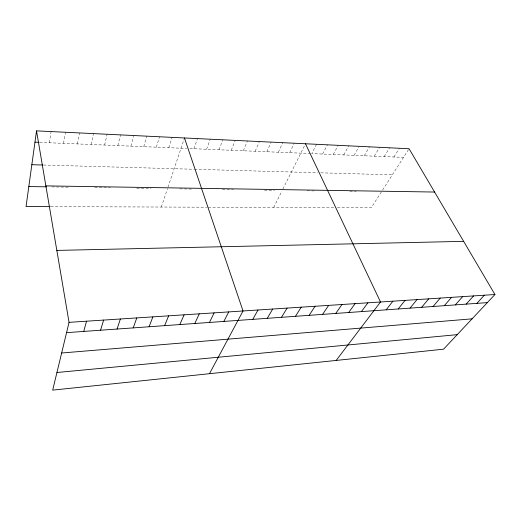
<?xml version="1.0" encoding="UTF-8"?>
<svg xmlns="http://www.w3.org/2000/svg" width="521" height="521" viewBox="0 0 521 521"><rect width="100%" height="100%" fill="white"/><g stroke="black" fill="none" stroke-linecap="round" stroke-linejoin="round"><path stroke-width="0.39" stroke-dasharray="2.6 1.95" d="M49.358 142.767L51.123 131.572M63.516 143.353L65.477 132.262M77.44 143.926L79.583 132.94M91.136 144.493L93.461 133.604M104.604 145.046L107.105 134.262M117.857 145.593L120.533 134.9M130.901 146.134L133.734 135.538M143.737 146.661L146.727 136.157M156.365 147.189L159.511 136.769M168.804 147.697L172.093 137.375M161.321 207.039L167.475 188.68M167.964 187.228L184.232 138.697M193.903 148.739L197.485 138.593M206.557 149.26L210.276 139.205M219.002 149.774L222.858 139.81M231.252 150.276L235.238 140.403M243.3 150.777L247.416 140.983M255.166 151.266L259.399 141.562M266.843 151.748L271.194 142.122M278.338 152.223L282.805 142.682M289.656 152.692L294.228 143.229M273.707 207.449L281.835 191.155M282.864 189.09L305.482 143.77M316.553 144.297L311.773 153.604L403.521 157.394M322.584 154.047L327.462 144.825M333.232 154.49L338.207 145.339M343.717 154.919L348.783 145.847M354.052 155.349L359.21 146.342M364.238 155.772L369.48 146.837M374.273 156.183L379.594 147.319M384.166 156.593L389.565 147.801M393.915 156.997L399.392 148.27M381.365 191.949L371.199 207.807L335.387 207.677M382.57 190.074L409.076 148.732M50.804 206.635L206.746 207.208M208.276 207.215L333.798 207.671M51.872 186.909L68.218 187.163M94.75 187.567L110.432 187.807M136.743 188.205L151.064 188.426M179.752 188.863L191.839 189.051M222.382 189.52L233.499 189.69M264.492 190.158L274.541 190.315M307.116 190.81L314.984 190.933M349.825 191.468L356.247 191.565M43.503 165.033L193.695 169.253M194.47 169.273L317.602 172.731M320.812 172.822L392.346 174.828M39.759 142.37L186.668 148.439M189.885 148.57L310.203 153.539"/><path stroke-width="0.78" d="M36.522 130.875L69.052 322.343L52.68 390.125L443.56 349.187L494.95 294.515L409.076 148.732L36.522 130.875L26.05 206.55L50.036 206.635M83.738 331.421L86.519 321.197M100.566 330.223L103.62 320.083M117.062 329.044L120.371 318.989M133.226 327.891L136.789 317.914M149.071 326.758L152.874 316.866M164.61 325.651L168.641 315.837M179.849 324.563L184.102 314.821M194.795 323.495L199.263 313.831M209.462 322.453L214.131 312.861M223.854 321.424L228.712 311.91M209.475 373.707L243.027 310.972L184.473 137.967M252.77 319.36L258.006 309.995M267.273 318.324L272.691 309.038M281.496 317.309L287.097 308.093M295.453 316.312L301.216 307.175M309.142 315.335L315.062 306.27M322.577 314.378L328.653 305.378M335.765 313.434L341.984 304.511M348.705 312.515L355.068 303.658M361.418 311.604L367.904 302.818M336.169 360.434L380.512 301.991L305.482 143.77M386.152 309.839L392.893 301.184M398.187 308.979L405.045 300.389M410.02 308.139L416.982 299.608M421.639 307.305L428.711 298.846M433.062 306.491L440.232 298.09M444.289 305.69L451.557 297.354M455.321 304.902L462.687 296.625M466.171 304.127L473.622 295.908M476.845 303.365L484.374 295.205M56.939 372.502L457.223 334.651M61.647 353.01L472.085 318.839M66.564 332.652L487.337 302.616M69.052 322.343L494.95 294.515M56.835 250.412L463.631 241.353M28.818 186.557L46.362 186.824M45.868 185.886L434.586 192.047M31.84 164.708L42.729 165.014M34.959 142.174L38.958 142.337"/></g></svg>
